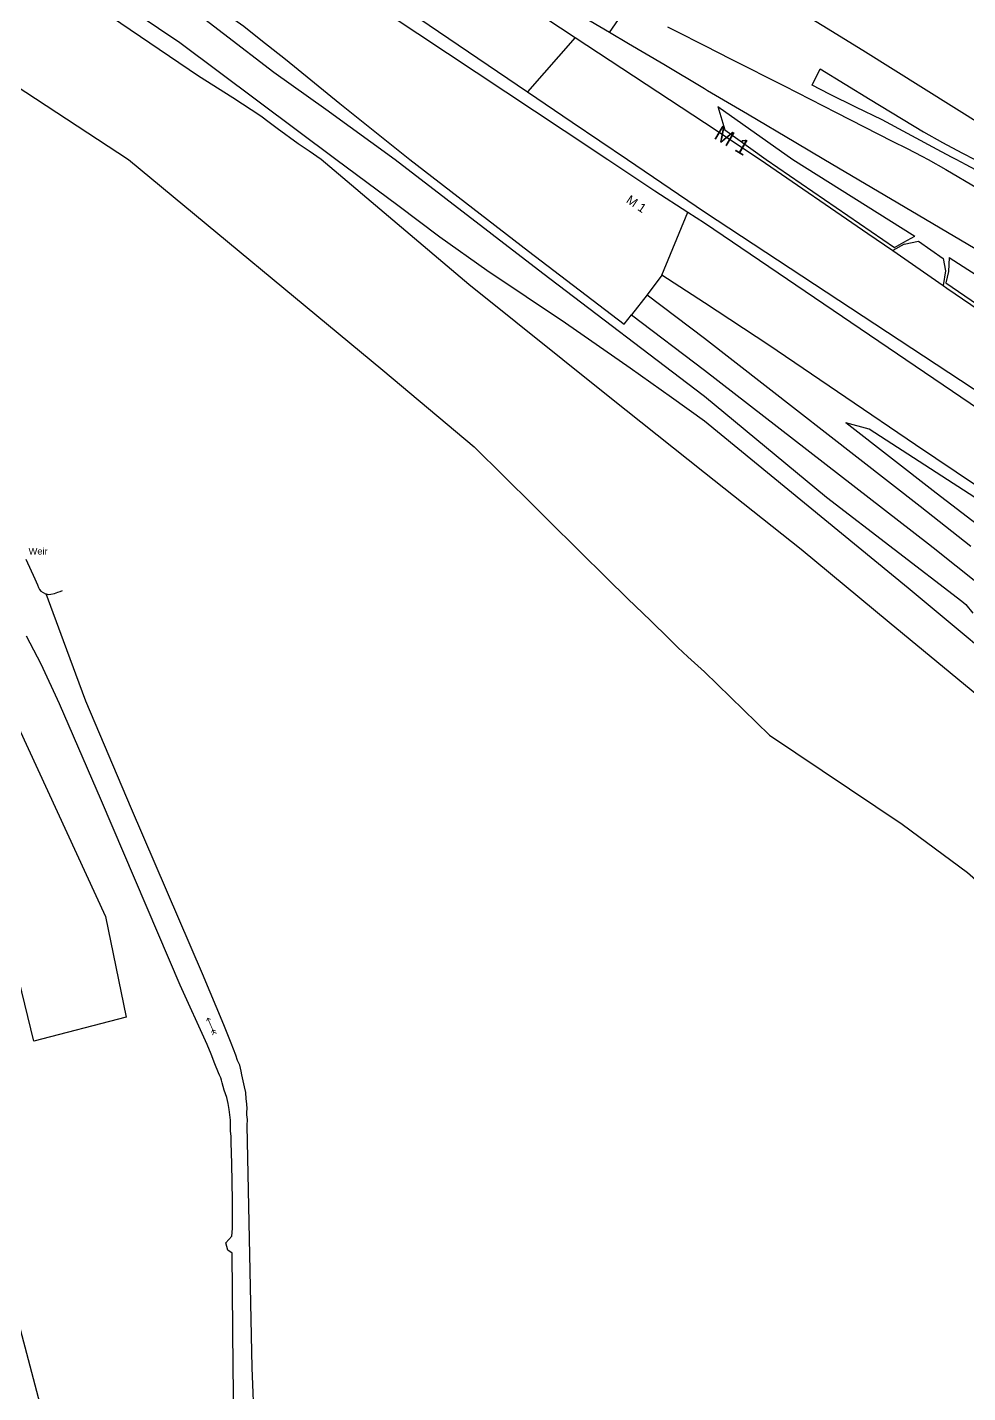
# Model space of a CAD drawing. Header units: millimetres. Extents: x 111502 to 977541, y 8702 to 1044108.
# Drawn here: x 975064.9 to 975277.8, y 476179.4 to 476488.6 of the extents above; entities that cross this region are included whole.
import ezdxf

# ---------------------------------------------------------------- set-up
doc = ezdxf.new("R2010")
doc.units = ezdxf.units.MM
doc.header["$LTSCALE"] = 0.25
doc.layers.add('X HVSS Site Background', color=8, linetype='Continuous')
doc.styles.add('OS Master Map$1$Standard', font='txt')

# ---------------------------------------------------------------- blocks, each defined once
blk = doc.blocks.new('OS Master Map$1$OSS6')
at = {"color": 8, "true_color": 0x707070, "const_width": 0.174, "flags": 128}
for points in [[(0.5, 0.5), (0, 0), (0.5, -0.5)], [(0, 0), (3.438, 0)], [(3.35, 0.5), (2.85, 0), (3.35, -0.5)], [(3.938, 0.5), (3.438, 0), (3.938, -0.5)]]:
    blk.add_lwpolyline(points, dxfattribs=at)
blk = doc.blocks.new('OS MAP')
at = {"layer": 'X HVSS Site Background', "flags": 128}
for points in [[(489024.4, 241016.88), (489026.22, 241020.51), (489026.22, 241020.51), (489037.53, 241013.59), (489037.53, 241013.59), (489049.6, 241006.26), (489049.6, 241006.26), (489053.91, 241003.86), (489053.91, 241003.86), (489058.27, 241001.54), (489058.27, 241001.54), (489061.19, 241000)], [(489062.48, 240997.06), (489059.24, 240998.84), (489059.24, 240998.84), (489057.01, 241000), (489057.01, 241000), (489055.96, 241000.55), (489055.96, 241000.55), (489052.68, 241002.27), (489052.68, 241002.27), (489040.26, 241008.99), (489040.26, 241008.99), (489034.29, 241011.88), (489034.29, 241011.88), (489028.34, 241014.81), (489028.34, 241014.81), (489024.4, 241016.88)], [(488852.4, 241136.8), (488916.2, 241097.4), (488916.2, 241097.4), (488938.3, 241084.44), (488938.3, 241084.44), (489000, 241046.88), (489000, 241046.88), (489035.83, 241024.8), (489035.83, 241024.8), (489063.33, 241007.6), (489063.33, 241007.6), (489076.3, 241000), (489076.3, 241000), (489100.93, 240984.8), (489100.93, 240984.8), (489125.48, 240971.06)], [(488826.24, 241105.9), (488834.7, 241100.2), (488834.7, 241100.2), (488959.93, 241015.33)], [(489074.7, 240879.1), (489046.1, 240902.95), (489046.1, 240902.95), (489000, 240940.75), (489000, 240940.75), (488992.5, 240946.1), (488992.5, 240946.1), (488983.2, 240952.8), (488983.2, 240952.8), (488968.55, 240962.95), (488968.55, 240962.95), (488950.75, 240974.9), (488950.75, 240974.9), (488940.1, 240982.45), (488940.1, 240982.45), (488930.55, 240989.6), (488930.55, 240989.6), (488916.5, 241000), (488916.5, 241000), (488881.2, 241026.4), (488881.2, 241026.4), (488843.2, 241052)], [(488813.2, 241084), (488867.9, 241046), (488867.9, 241046), (488879.7, 241037.4), (488879.7, 241037.4), (488902.5, 241019.8), (488902.5, 241019.8), (488914.25, 241011.4), (488914.25, 241011.4), (488929.95, 241000), (488929.95, 241000), (488963.4, 240974.25), (488963.4, 240974.25), (488999.7, 240946.65), (488999.7, 240946.65), (489000, 240946.4), (489000, 240946.4), (489027.6, 240923.6), (489027.6, 240923.6), (489058.3, 240900), (489058.3, 240900), (489059.2, 240899.3), (489059.2, 240899.3), (489060.8, 240897.3)], [(488820.6, 241032.1), (488869.55, 241000), (488869.55, 241000), (488927.15, 240952.3), (488927.15, 240952.3), (488947.85, 240935), (488947.85, 240935), (488961.3, 240921.7), (488961.3, 240921.7), (488964.6, 240918.35), (488964.6, 240918.35), (488971.65, 240911.45), (488971.65, 240911.45), (488977.9, 240905.25), (488977.9, 240905.25), (488982.6, 240900.65), (488982.6, 240900.65), (488987.85, 240895.55), (488987.85, 240895.55), (488991.9, 240891.6), (488991.9, 240891.6), (488993.95, 240889.5), (488993.95, 240889.5), (488996.2, 240887.4), (488996.2, 240887.4), (489000, 240884), (489000, 240884), (489014.7, 240869.7), (489014.7, 240869.7), (489044.76, 240849.5), (489044.76, 240849.5), (489059.59, 240838.56), (489059.59, 240838.56), (489074.42, 240825.57)], [(489071.2, 240871), (489041.8, 240895.2), (489041.8, 240895.2), (489021.9, 240911.7), (489021.9, 240911.7), (489000, 240929.1), (489000, 240929.1), (488978.6, 240946.15), (488978.6, 240946.15), (488946.65, 240971.7), (488946.65, 240971.7), (488913.2, 241000), (488913.2, 241000), (488910.5, 241001.9), (488910.5, 241001.9), (488908, 241003.6), (488908, 241003.6), (488903.2, 241007), (488903.2, 241007), (488901.4, 241008.4), (488901.4, 241008.4), (488899.5, 241009.8), (488899.5, 241009.8), (488893.2, 241014), (488893.2, 241014), (488885.4, 241018.9), (488885.4, 241018.9), (488863.4, 241033.8)], [(488882.24, 241063.61), (488968.2, 241006.57), (488968.2, 241006.57), (488978.1, 241000), (488978.1, 241000), (488988.75, 240992.9), (488988.75, 240992.9), (488996.26, 240988.09)], [(488978.46, 241028.8), (488974.12, 241031.37), (488974.12, 241031.37), (488926.05, 241060), (488926.05, 241060), (488924.86, 241057.92), (488924.86, 241057.92), (488970.75, 241027.65)], [(488870.82, 241047.39), (488887.3, 241036.1), (488887.3, 241036.1), (488891.7, 241033), (488891.7, 241033), (488895.7, 241030.2), (488895.7, 241030.2), (488899.5, 241027.1), (488899.5, 241027.1), (488905.1, 241022.7), (488905.1, 241022.7), (488917.4, 241012.7), (488917.4, 241012.7), (488933.3, 241000), (488933.3, 241000), (488960.15, 240979.3), (488960.15, 240979.3), (488981.8, 240962.7), (488981.8, 240962.7), (488983.45, 240964.85)], [(488978.46, 241028.8), (488983.07, 241035.38)], [(489064.62, 240977.86), (489048.4, 240987.45), (489048.4, 240987.45), (489030.36, 240998.04), (489030.36, 240998.04), (489027.05, 241000), (489027.05, 241000), (489020.65, 241003.79), (489020.65, 241003.79), (489009.77, 241010.28), (489009.77, 241010.28), (489000.72, 241015.58), (489000.72, 241015.58), (489000, 241016.01), (489000, 241016.01), (488990.81, 241021.52), (488990.81, 241021.52), (488982.82, 241026.22), (488982.82, 241026.22), (488978.46, 241028.8)], [(488991.6, 241030.09), (488993.42, 241029.18), (488993.42, 241029.18), (489000, 241025.81), (489000, 241025.81), (489006.05, 241022.71), (489006.05, 241022.71), (489018.02, 241016.69), (489018.02, 241016.69), (489029.79, 241010.68), (489029.79, 241010.68), (489042.52, 241004.16), (489042.52, 241004.16), (489045.88, 241002.47), (489045.88, 241002.47), (489049.23, 241000.77), (489049.23, 241000.77), (489050.62, 241000), (489050.62, 241000), (489054.69, 240997.74), (489054.69, 240997.74), (489061.86, 240993.54)], [(488970.75, 241027.65), (488959.93, 241015.33)], [(488970.75, 241027.65), (489000, 241008.4), (489000, 241008.4), (489012.6, 241000), (489012.6, 241000), (489037, 240983.3), (489037, 240983.3), (489042.65, 240979.39)], [(488959.93, 241015.33), (488970.02, 241008.49), (488970.02, 241008.49), (488982.55, 241000), (488982.55, 241000), (489000, 240988.15), (489000, 240988.15), (489162.9, 240881.05), (489162.9, 240881.05), (489163.5, 240880.65), (489163.5, 240880.65), (489169.75, 240876.6), (489169.75, 240876.6), (489170.72, 240875.88)], [(489003, 241012), (489004.6, 241006.7), (489004.6, 241006.7), (489014, 241000), (489014, 241000), (489043.05, 240980.09), (489043.05, 240980.09), (489045.16, 240981.28), (489045.16, 240981.28), (489047.66, 240982.67)], [(489003, 241012), (489020, 241000), (489020, 241000), (489047.66, 240982.67)], [(488990.35, 240973.8), (488996.26, 240988.09)], [(488996.26, 240988.09), (489000, 240985.7), (489000, 240985.7), (489151.55, 240882.8), (489151.55, 240882.8), (489170.05, 240870.5), (489170.05, 240870.5), (489170.9, 240869.88)], [(489045.25, 240980.88), (489042.65, 240979.39)], [(489042.65, 240979.39), (489054.04, 240971.49)], [(489045.25, 240980.88), (489048.44, 240981.49), (489048.44, 240981.49), (489054.07, 240977.6), (489054.07, 240977.6), (489054.6, 240974.82)], [(489055.38, 240977.82), (489055.24, 240974.63), (489055.24, 240974.63), (489054.67, 240972.13), (489054.67, 240972.13), (489079.3, 240955.25)], [(489055.38, 240977.82), (489093.6, 240953.3), (489093.6, 240953.3), (489133, 240928.7), (489133, 240928.7), (489165.2, 240909.7), (489165.2, 240909.7), (489168.6, 240903.4)], [(488990.35, 240973.8), (488987.05, 240969.35)], [(489061.6, 240926.1), (489047.8, 240935.4), (489047.8, 240935.4), (489032, 240946.1), (489032, 240946.1), (489014.6, 240958), (489014.6, 240958), (489000, 240967.55), (489000, 240967.55), (488990.35, 240973.8)], [(489054.6, 240974.82), (489054.04, 240971.49)], [(489054.04, 240971.49), (489054.9, 240970.9), (489054.9, 240970.9), (489074.7, 240957.4), (489074.7, 240957.4), (489092.7, 240945.1), (489092.7, 240945.1), (489110.1, 240933.4), (489110.1, 240933.4), (489126.5, 240922.4), (489126.5, 240922.4), (489143.2, 240911.1), (489143.2, 240911.1), (489169.2, 240893.6), (489169.2, 240893.6), (489170.03, 240892.99)], [(488987.05, 240969.35), (488983.45, 240964.85)], [(488987.05, 240969.35), (489000, 240959.6), (489000, 240959.6), (489048.85, 240921.55), (489048.85, 240921.55), (489060.3, 240912.5)], [(488983.45, 240964.85), (489000, 240952.35), (489000, 240952.35), (489050.75, 240913), (489050.75, 240913), (489051.8, 240912.2), (489051.8, 240912.2), (489067, 240900)], [(489121.9, 240871.3), (489052.5, 240924.5), (489052.5, 240924.5), (489032, 240940.4)], [(489063.8, 240921.8), (489037.3, 240939), (489037.3, 240939), (489032, 240940.4)], [(488838.05, 240885.65), (488864.35, 240828.6), (488864.35, 240828.6), (488869.05, 240805.85), (488869.05, 240805.85), (488848.1, 240800.4), (488848.1, 240800.4), (488824.85, 240895.65)], [(488794.51, 240921.18), (488802, 240894), (488802, 240894), (488816.85, 240839.15), (488816.85, 240839.15), (488839.35, 240756.4), (488839.35, 240756.4), (488865.8, 240656.45), (488865.8, 240656.45), (488883.2, 240591.3)], [(488846.35, 240909.5), (488848.35, 240905.1), (488848.35, 240905.1), (488848.95, 240903.7), (488848.95, 240903.7), (488849.2, 240903.15), (488849.2, 240903.15), (488849.45, 240902.7), (488849.45, 240902.7), (488849.75, 240902.3), (488849.75, 240902.3), (488850.25, 240901.95), (488850.25, 240901.95), (488850.8, 240901.7), (488850.8, 240901.7), (488850.95, 240901.65)], [(488850.95, 240901.65), (488851.4, 240901.55), (488851.4, 240901.55), (488851.95, 240901.6), (488851.95, 240901.6), (488852.8, 240901.75), (488852.8, 240901.75), (488853.6, 240902.05), (488853.6, 240902.05), (488854.1, 240902.2), (488854.1, 240902.2), (488854.6, 240902.4)], [(488898.6, 240699.85), (488897.55, 240726.45), (488897.55, 240726.45), (488896.45, 240781.35), (488896.45, 240781.35), (488896.5, 240782.65), (488896.5, 240782.65), (488896.4, 240783.7), (488896.4, 240783.7), (488896.4, 240784.4), (488896.4, 240784.4), (488896.45, 240785.1), (488896.45, 240785.1), (488896.35, 240786.25), (488896.35, 240786.25), (488896.25, 240787.35), (488896.25, 240787.35), (488896.1, 240788.75), (488896.1, 240788.75), (488895.85, 240790.1), (488895.85, 240790.1), (488895.55, 240791.45), (488895.55, 240791.45), (488895.2, 240792.75), (488895.2, 240792.75), (488895.05, 240793.65), (488895.05, 240793.65), (488894.75, 240795), (488894.75, 240795), (488894.25, 240796), (488894.25, 240796), (488893.85, 240797.2), (488893.85, 240797.2), (488893.35, 240798.6), (488893.35, 240798.6), (488892.85, 240799.95), (488892.85, 240799.95), (488891.15, 240804.1), (488891.15, 240804.1), (488886.3, 240815.65), (488886.3, 240815.65), (488870.25, 240853), (488870.25, 240853), (488859.9, 240877.4), (488859.9, 240877.4), (488854.85, 240891.05), (488854.85, 240891.05), (488850.95, 240901.65)], [(488893.55, 240705), (488893.3, 240726.5), (488893.3, 240726.5), (488893.05, 240752.4), (488893.05, 240752.4), (488892.05, 240753.1), (488892.05, 240753.1), (488891.6, 240754.75), (488891.6, 240754.75), (488893, 240756.25), (488893, 240756.25), (488893.1, 240758), (488893.1, 240758), (488893.1, 240764.3), (488893.1, 240764.3), (488893, 240772.6), (488893, 240772.6), (488892.85, 240777.55), (488892.85, 240777.55), (488892.8, 240778.85), (488892.8, 240778.85), (488892.7, 240780.1), (488892.7, 240780.1), (488892.7, 240781.3), (488892.7, 240781.3), (488892.65, 240782.5), (488892.65, 240782.5), (488892.35, 240784.9), (488892.35, 240784.9), (488892.1, 240786.3), (488892.1, 240786.3), (488891.8, 240787.65), (488891.8, 240787.65), (488891.25, 240789.3), (488891.25, 240789.3), (488890.75, 240790.95), (488890.75, 240790.95), (488890.65, 240791.55), (488890.65, 240791.55), (488890.45, 240792.1), (488890.45, 240792.1), (488890.2, 240792.7), (488890.2, 240792.7), (488889.95, 240793.2), (488889.95, 240793.2), (488889.1, 240795.3), (488889.1, 240795.3), (488888.25, 240797.5), (488888.25, 240797.5), (488887.35, 240799.65), (488887.35, 240799.65), (488881.3, 240813.05), (488881.3, 240813.05), (488863.45, 240854.85), (488863.45, 240854.85), (488853.95, 240876.75), (488853.95, 240876.75), (488849.8, 240885.75), (488849.8, 240885.75), (488846.45, 240892.1)]]:
    blk.add_lwpolyline(points, dxfattribs=at)
at = {"layer": 'X HVSS Site Background', "rotation": 293.3}
blk.add_blockref('OS Master Map$1$OSS6', (488887.5, 240805.6), dxfattribs=at)
at = {"layer": 'X HVSS Site Background', "style": 'OS Master Map$1$Standard'}
for insert, char_height, attachment_point, rotation in [((489001.9, 241004.9), 3.5, 7, 329.3), ((488984.58, 240989.95), 2, 5, 325.8)]:
    blk.add_mtext('{\\farial|b0|i0|c0|p34;M 1}', dxfattribs=dict(at, insert=insert, char_height=char_height, attachment_point=attachment_point, rotation=rotation))
at = {"layer": 'X HVSS Site Background', "insert": (488846.95, 240910.55), "char_height": 1.5, "attachment_point": 7, "style": 'OS Master Map$1$Standard'}
blk.add_mtext('{\\farial|b0|i0|c0|p34;Weir}', dxfattribs=at)

msp = doc.modelspace()

# ---------------------------------------------------------------- block references
at = {"lineweight": 0}
msp.add_blockref('OS MAP', (486218.2, 235458.61), dxfattribs=at)

doc.saveas('drawing.dxf')
